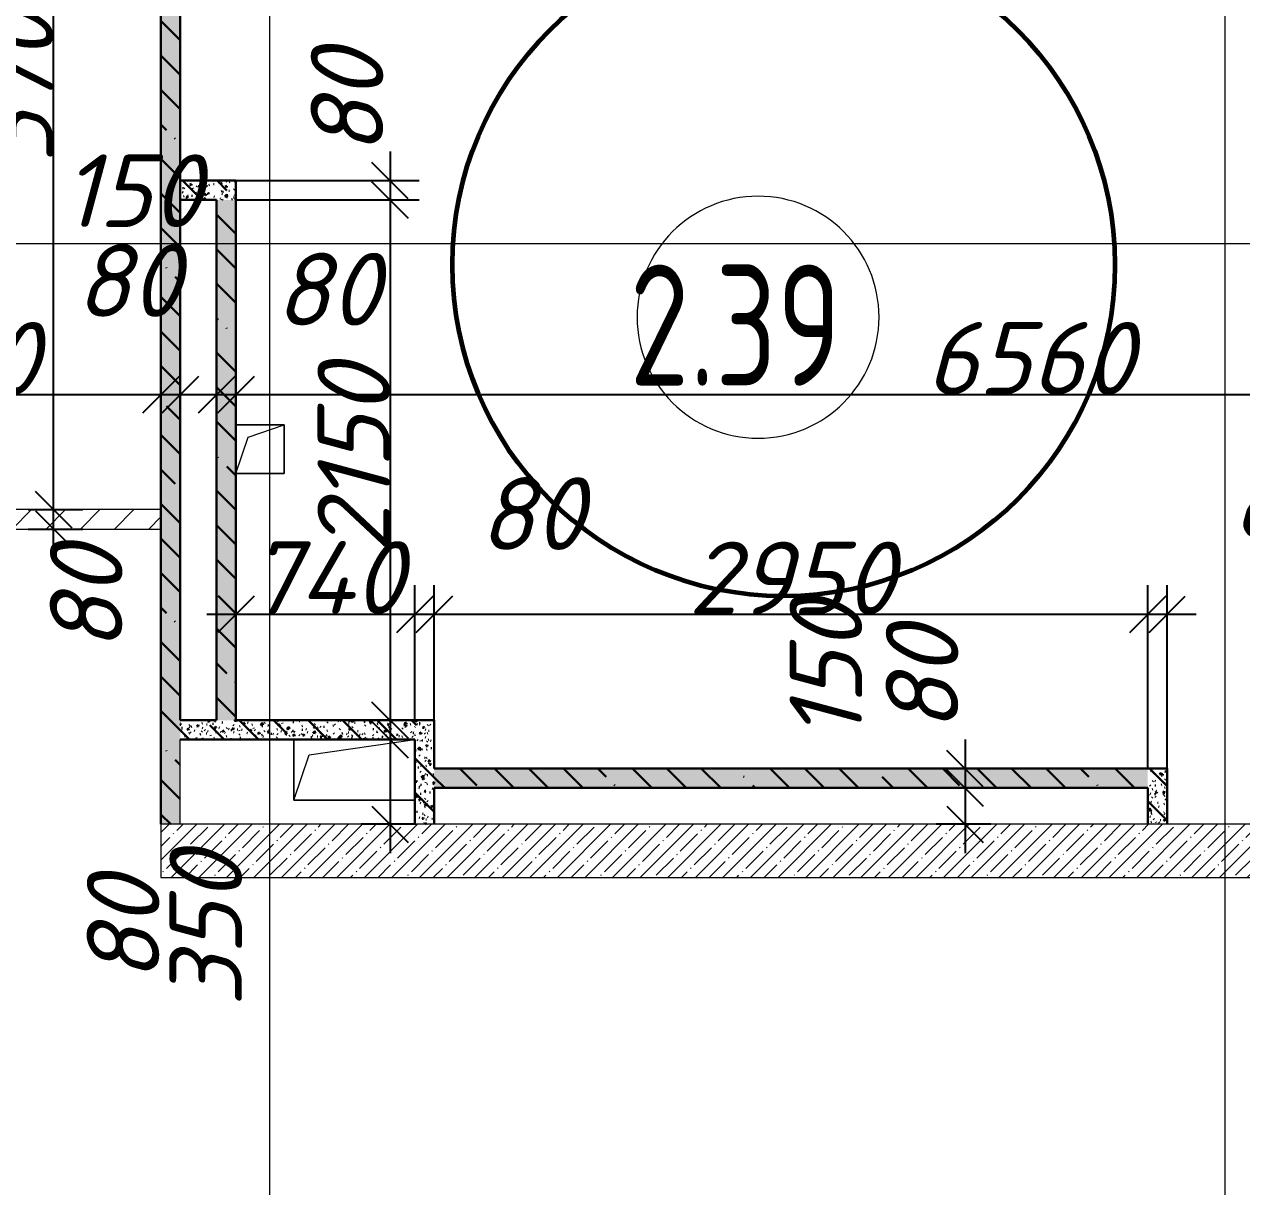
# Model space of a CAD drawing. Header units: millimetres. Extents: x 12986 to 523328, y -9759 to 30092.
# Drawn here: x 332742 to 337775, y 1137 to 5939 of the extents above; entities that cross this region are included whole.
import ezdxf

# ---------------------------------------------------------------- set-up
doc = ezdxf.new("R2010")
doc.units = ezdxf.units.MM
for name, color, linetype, lineweight in [('0) ПГП', 1, 'Continuous', 30), ('2) Расчет', 1, 'Continuous', 30), ('A-ANNO-DIMS', 7, 'Continuous', 9), ('A-AREA-IDEN', 7, 'Continuous', 9), ('A-FLOR', 7, 'Continuous', 9), ('A-GENM', 7, 'Continuous', 9), ('A-WALL-FNSH-4', 250, 'Continuous', 13), ('A-WALL-PATT-1', 7, 'Continuous', 5), ('A-WALL-PATT-3', 250, 'Continuous', 5), ('Оси-1', 7, 'Continuous', 20)]:
    doc.layers.add(name, color=color, linetype=linetype, lineweight=lineweight)
doc.layers.add('0)Допникки кружки', color=7, linetype='Continuous', plot=False)
doc.layers.add('A-WALL-3', color=7, linetype='Continuous', lineweight=5, true_color=0x000000)
doc.layers.add('A-WALL-FNSH-3', color=7, linetype='Continuous', lineweight=13, true_color=0x008000)
doc.styles.add('ISOCPEUR_I_2', font='isocpeui.ttf', dxfattribs={"height": 300})
doc.styles.add('СПДС', font='ГОСТ тип А.ttf', dxfattribs={"width": 0.9})
doc.dimstyles.new('ISO-2_0_0_9К_СРЕДНИЙ', dxfattribs={"dimscale": 304.8, "dimtxt": 199.196235, "dimasz": 0.492126, "dimexe": 0.393701, "dimexo": 0, "dimgap": 0, "dimtad": 1, "dimdec": 0, "dimzin": 0, "dimdsep": 46, "dimtxsty": 'ISOCPEUR_I_2', "dimblk1": 'OBLIQUE', "dimblk2": 'OBLIQUE', "dimsah": 1, "dimcen": 0.09, "dimdle": 0.393701, "dimazin": 0, "dimtfac": 1, "dimtdec": 4, "dimtix": 1, "dimtmove": 2, "dimatfit": 3, "dimfxl": 1, "dimtvp": 1, "dimtolj": 1, "dimtzin": 0, "dimarcsym": 2})
doc.dimstyles.new('ISO-2_0_0_9К_СРЕДНИЙ_2', dxfattribs={"dimscale": 304.8, "dimtxt": 199.196235, "dimasz": 0.492126, "dimexe": 0.393701, "dimexo": 0, "dimgap": 0, "dimtad": 1, "dimdec": 0, "dimzin": 0, "dimdsep": 46, "dimtxsty": 'ISOCPEUR_I_2', "dimblk1": 'OBLIQUE', "dimblk2": 'OBLIQUE', "dimsah": 1, "dimcen": 0.09, "dimdle": 0.393701, "dimazin": 0, "dimtfac": 1, "dimtdec": 4, "dimtix": 1, "dimtmove": 0, "dimatfit": 3, "dimfxl": 1, "dimtvp": 1, "dimtolj": 1, "dimtzin": 0, "dimarcsym": 2})
pattern_1 = [(50, (239096.85, -2765.93), (72.873764, -6.37607), [7.62, -83.82]), (355, (239096.85, -2765.93), (-14.09699, 76.422444), [6.096, -67.056]), (100.451, (239102.924, -2766.464), (58.776964, 70.04687), [6.476, -71.236]), (46.184, (239096.85, -2745.61), (108.43142, -16.81745), [11.43, -125.73]), (96.636, (239105.89, -2747.01), (94.961, 98.97089), [9.714, -106.854]), (351.184, (239096.85, -2745.61), (94.96227, 98.97018), [9.144, -100.584]), (21, (239107.01, -2750.69), (60.64565, -40.906537), [7.62, -83.82]), (326, (239107.01, -2750.69), (24.72083, 73.67493), [6.096, -67.056]), (71.451, (239112.065, -2754.1), (85.36689, 32.768737), [6.476, -71.236]), (37.5, (239096.85, -2765.933), (1.235525, 33.8224325), [3.353, -62.89, 3.353, -64.719, -67.31]), (37.5, (239096.85, -2765.933), (1.235525, 33.8224325), [-134.315, 3.353, -63.957]), (7.5, (239096.85, -2765.933), (26.728146, 40.072549), [3.353, -35.458, 3.353, -61.366, -25.654]), (7.5, (239096.85, -2765.933), (26.728146, 40.072549), [-103.53, 3.353, -22.301]), (327.5, (239074.194, -2765.933), (54.2363175, -2.292117), [3.353, -22.047, 3.353, -75.895, -105.156]), (327.5, (239074.194, -2765.933), (54.2363175, -2.292117), [-104.648, 3.353, -101.803]), (317.5, (239064.034, -2765.933), (59.25158, 10.17014), [3.353, -29.667, 3.353, -49.276, -74.676]), (317.5, (239064.034, -2765.933), (59.25158, 10.17014), [-85.649, 3.353, -71.323])]
pattern_2 = [(135, (239096.85, -2765.93), (-142.5612, -142.5612), []), (135, (239239.41, -2765.93), (-142.5612, -142.5612), [252.016, -50.403, 3.353, -47.05])]

# ---------------------------------------------------------------- blocks, each defined once
blk = doc.blocks.new('AR_Отверстие прямоугольное _в плите_ - AR_Отверстие прямоугольное _в плите_-V75-АР1_1_Кладочный план 2 этажа')
at = {"layer": 'A-GENM'}
for p, q in [((-250, 125), (-250, -125)), ((-187.5, 62.5), (250, 125)), ((-250, -125), (-187.5, 62.5)), ((-250, -125), (250, -125))]:
    blk.add_line(p, q, dxfattribs=at)
blk = doc.blocks.new('AR_Отверстие прямоугольное _в плите_ - AR_Отверстие прямоугольное _в плите_-V80-АР1_1_Кладочный план 2 этажа')
at = {"layer": 'A-GENM'}
for p, q in [((100, 100), (-100, 100)), ((-50, 50), (100, 100)), ((100, -100), (100, 100)), ((-100, -100), (-50, 50)), ((-100, -100), (100, -100))]:
    blk.add_line(p, q, dxfattribs=at)
blk = doc.blocks.new('_Oblique')
at = {"color": 0, "linetype": 'ByBlock', "lineweight": -2}
blk.add_line((-0.5, -0.5), (0.5, 0.5), dxfattribs=at)
blk = doc.blocks.new('*D2024')
at = {"layer": 'A-ANNO-DIMS', "color": 0, "lineweight": -2, "transparency": 16777216}
for p, q in [((331506.9, 4515.5), (331506.9, 4289.5)), ((333306.9, 4515.5), (333306.9, 4289.5)), ((331386.9, 4409.5), (333426.9, 4409.5))]:
    blk.add_line(p, q, dxfattribs=at)
at = {"layer": 'Defpoints', "color": 0, "transparency": 16777216}
for p in [(331506.9, 4515.5), (333306.9, 4515.5), (333306.9, 4409.5)]:
    blk.add_point(p, dxfattribs=at)
at = {"layer": 'A-ANNO-DIMS', "color": 0, "lineweight": -2, "transparency": 16777216, "xscale": 150, "yscale": 150, "zscale": 150, "rotation": 180}
blk.add_blockref('_Oblique', (331506.9, 4409.5), dxfattribs=at)
at = {"layer": 'A-ANNO-DIMS', "color": 0, "lineweight": -2, "transparency": 16777216, "xscale": 150, "yscale": 150, "zscale": 150}
blk.add_blockref('_Oblique', (333306.9, 4409.5), dxfattribs=at)
at = {"layer": 'A-ANNO-DIMS', "color": 0, "transparency": 16777216, "insert": (332406.9, 4559.5), "char_height": 300, "width": 560.814, "attachment_point": 5, "style": 'ISOCPEUR_I_2'}
blk.add_mtext('\\A1;1800', dxfattribs=at)
blk = doc.blocks.new('*D2025')
at = {"layer": 'A-ANNO-DIMS', "color": 0, "lineweight": -2, "transparency": 16777216}
for p, q in [((333306.9, 4515.5), (333306.9, 4289.5)), ((333386.9, 4515.5), (333386.9, 4289.5)), ((333186.9, 4409.5), (333506.9, 4409.5))]:
    blk.add_line(p, q, dxfattribs=at)
at = {"layer": 'Defpoints', "color": 0, "transparency": 16777216}
for p in [(333306.9, 4515.5), (333386.9, 4515.5), (333386.9, 4409.5)]:
    blk.add_point(p, dxfattribs=at)
at = {"layer": 'A-ANNO-DIMS', "color": 0, "lineweight": -2, "transparency": 16777216, "xscale": 150, "yscale": 150, "zscale": 150, "rotation": 180}
blk.add_blockref('_Oblique', (333306.9, 4409.5), dxfattribs=at)
at = {"layer": 'A-ANNO-DIMS', "color": 0, "lineweight": -2, "transparency": 16777216, "xscale": 150, "yscale": 150, "zscale": 150}
blk.add_blockref('_Oblique', (333386.9, 4409.5), dxfattribs=at)
at = {"layer": 'A-ANNO-DIMS', "color": 0, "transparency": 16777216, "insert": (332953.1, 5031.2), "char_height": 300, "width": 303.391, "attachment_point": 1, "line_spacing_factor": 1.149209, "style": 'ISOCPEUR_I_2'}
blk.add_mtext('\\A1;80', dxfattribs=at)
blk = doc.blocks.new('*D2026')
at = {"layer": 'A-ANNO-DIMS', "color": 0, "lineweight": -2, "transparency": 16777216}
for p, q in [((333386.9, 4515.5), (333386.9, 4289.5)), ((333536.9, 4515.5), (333536.9, 4289.5)), ((333266.9, 4409.5), (333656.9, 4409.5))]:
    blk.add_line(p, q, dxfattribs=at)
at = {"layer": 'Defpoints', "color": 0, "transparency": 16777216}
for p in [(333386.9, 4515.5), (333536.9, 4515.5), (333536.9, 4409.5)]:
    blk.add_point(p, dxfattribs=at)
at = {"layer": 'A-ANNO-DIMS', "color": 0, "lineweight": -2, "transparency": 16777216, "xscale": 150, "yscale": 150, "zscale": 150, "rotation": 180}
blk.add_blockref('_Oblique', (333386.9, 4409.5), dxfattribs=at)
at = {"layer": 'A-ANNO-DIMS', "color": 0, "lineweight": -2, "transparency": 16777216, "xscale": 150, "yscale": 150, "zscale": 150}
blk.add_blockref('_Oblique', (333536.9, 4409.5), dxfattribs=at)
at = {"layer": 'A-ANNO-DIMS', "color": 0, "transparency": 16777216, "insert": (332897.9, 5402.1), "char_height": 300, "width": 409.118, "attachment_point": 1, "line_spacing_factor": 1.149209, "style": 'ISOCPEUR_I_2'}
blk.add_mtext('\\A1;150', dxfattribs=at)
blk = doc.blocks.new('*D2027')
at = {"layer": 'A-ANNO-DIMS', "color": 0, "lineweight": -2, "transparency": 16777216}
for p, q in [((333536.9, 4515.5), (333536.9, 4289.5)), ((333616.9, 4515.5), (333616.9, 4289.5)), ((333416.9, 4409.5), (333736.9, 4409.5))]:
    blk.add_line(p, q, dxfattribs=at)
at = {"layer": 'Defpoints', "color": 0, "transparency": 16777216}
for p in [(333536.9, 4515.5), (333616.9, 4515.5), (333616.9, 4409.5)]:
    blk.add_point(p, dxfattribs=at)
at = {"layer": 'A-ANNO-DIMS', "color": 0, "lineweight": -2, "transparency": 16777216, "xscale": 150, "yscale": 150, "zscale": 150, "rotation": 180}
blk.add_blockref('_Oblique', (333536.9, 4409.5), dxfattribs=at)
at = {"layer": 'A-ANNO-DIMS', "color": 0, "lineweight": -2, "transparency": 16777216, "xscale": 150, "yscale": 150, "zscale": 150}
blk.add_blockref('_Oblique', (333616.9, 4409.5), dxfattribs=at)
at = {"layer": 'A-ANNO-DIMS', "color": 0, "transparency": 16777216, "insert": (333777.3, 4995.2), "char_height": 300, "width": 303.391, "attachment_point": 1, "line_spacing_factor": 1.149209, "style": 'ISOCPEUR_I_2'}
blk.add_mtext('\\A1;80', dxfattribs=at)
blk = doc.blocks.new('*D2028')
at = {"layer": 'A-ANNO-DIMS', "color": 0, "lineweight": -2, "transparency": 16777216}
for p, q in [((333616.9, 4515.5), (333616.9, 4289.5)), ((340176.9, 4515.5), (340176.9, 4289.5)), ((333496.9, 4409.5), (340296.9, 4409.5))]:
    blk.add_line(p, q, dxfattribs=at)
at = {"layer": 'Defpoints', "color": 0, "transparency": 16777216}
for p in [(333616.9, 4515.5), (340176.9, 4515.5), (340176.9, 4409.5)]:
    blk.add_point(p, dxfattribs=at)
at = {"layer": 'A-ANNO-DIMS', "color": 0, "lineweight": -2, "transparency": 16777216, "xscale": 150, "yscale": 150, "zscale": 150, "rotation": 180}
blk.add_blockref('_Oblique', (333616.9, 4409.5), dxfattribs=at)
at = {"layer": 'A-ANNO-DIMS', "color": 0, "lineweight": -2, "transparency": 16777216, "xscale": 150, "yscale": 150, "zscale": 150}
blk.add_blockref('_Oblique', (340176.9, 4409.5), dxfattribs=at)
at = {"layer": 'A-ANNO-DIMS', "color": 0, "transparency": 16777216, "insert": (336896.9, 4559.5), "char_height": 300, "width": 606.782, "attachment_point": 5, "style": 'ISOCPEUR_I_2'}
blk.add_mtext('\\A1;6560', dxfattribs=at)
blk = doc.blocks.new('*D2032')
at = {"layer": 'A-ANNO-DIMS', "color": 0, "lineweight": -2, "transparency": 16777216}
for p, q in [((333616.9, 3607.9), (333616.9, 3381.8)), ((334356.9, 3067.1), (334356.9, 3621.8)), ((333496.9, 3501.8), (334476.9, 3501.8))]:
    blk.add_line(p, q, dxfattribs=at)
at = {"layer": 'Defpoints', "color": 0, "transparency": 16777216}
for p in [(333616.9, 3607.9), (334356.9, 3501.8), (334356.9, 3067.1)]:
    blk.add_point(p, dxfattribs=at)
at = {"layer": 'A-ANNO-DIMS', "color": 0, "lineweight": -2, "transparency": 16777216, "xscale": 150, "yscale": 150, "zscale": 150, "rotation": 180}
blk.add_blockref('_Oblique', (333616.9, 3501.8), dxfattribs=at)
at = {"layer": 'A-ANNO-DIMS', "color": 0, "lineweight": -2, "transparency": 16777216, "xscale": 150, "yscale": 150, "zscale": 150}
blk.add_blockref('_Oblique', (334356.9, 3501.8), dxfattribs=at)
at = {"layer": 'A-ANNO-DIMS', "color": 0, "transparency": 16777216, "insert": (333986.9, 3653.7), "char_height": 300, "width": 473.474, "attachment_point": 5, "style": 'ISOCPEUR_I_2'}
blk.add_mtext('\\A1;740', dxfattribs=at)
blk = doc.blocks.new('*D2033')
at = {"layer": 'A-ANNO-DIMS', "color": 0, "lineweight": -2, "transparency": 16777216}
for p, q in [((334356.9, 3067.1), (334356.9, 3621.8)), ((334436.9, 3064.1), (334436.9, 3621.8)), ((334236.9, 3501.8), (334556.9, 3501.8))]:
    blk.add_line(p, q, dxfattribs=at)
at = {"layer": 'Defpoints', "color": 0, "transparency": 16777216}
for p in [(334436.9, 3501.8), (334356.9, 3067.1), (334436.9, 3064.1)]:
    blk.add_point(p, dxfattribs=at)
at = {"layer": 'A-ANNO-DIMS', "color": 0, "lineweight": -2, "transparency": 16777216, "xscale": 150, "yscale": 150, "zscale": 150, "rotation": 180}
blk.add_blockref('_Oblique', (334356.9, 3501.8), dxfattribs=at)
at = {"layer": 'A-ANNO-DIMS', "color": 0, "lineweight": -2, "transparency": 16777216, "xscale": 150, "yscale": 150, "zscale": 150}
blk.add_blockref('_Oblique', (334436.9, 3501.8), dxfattribs=at)
at = {"layer": 'A-ANNO-DIMS', "color": 0, "transparency": 16777216, "insert": (334621.1, 4067.8), "char_height": 300, "width": 303.391, "attachment_point": 1, "line_spacing_factor": 1.149209, "style": 'ISOCPEUR_I_2'}
blk.add_mtext('\\A1;80', dxfattribs=at)
blk = doc.blocks.new('*D2034')
at = {"layer": 'A-ANNO-DIMS', "color": 0, "lineweight": -2, "transparency": 16777216}
for p, q in [((334436.9, 3064.1), (334436.9, 3621.8)), ((337386.9, 2867.1), (337386.9, 3621.8)), ((334316.9, 3501.8), (337506.9, 3501.8))]:
    blk.add_line(p, q, dxfattribs=at)
at = {"layer": 'Defpoints', "color": 0, "transparency": 16777216}
for p in [(337386.9, 3501.8), (334436.9, 3064.1), (337386.9, 2867.1)]:
    blk.add_point(p, dxfattribs=at)
at = {"layer": 'A-ANNO-DIMS', "color": 0, "lineweight": -2, "transparency": 16777216, "xscale": 150, "yscale": 150, "zscale": 150, "rotation": 180}
blk.add_blockref('_Oblique', (334436.9, 3501.8), dxfattribs=at)
at = {"layer": 'A-ANNO-DIMS', "color": 0, "lineweight": -2, "transparency": 16777216, "xscale": 150, "yscale": 150, "zscale": 150}
blk.add_blockref('_Oblique', (337386.9, 3501.8), dxfattribs=at)
at = {"layer": 'A-ANNO-DIMS', "color": 0, "transparency": 16777216, "insert": (335911.9, 3651.8), "char_height": 300, "width": 606.782, "attachment_point": 5, "style": 'ISOCPEUR_I_2'}
blk.add_mtext('\\A1;2950', dxfattribs=at)
blk = doc.blocks.new('*D2035')
at = {"layer": 'A-ANNO-DIMS', "color": 0, "lineweight": -2, "transparency": 16777216}
for p, q in [((337386.9, 2867.1), (337386.9, 3621.8)), ((337466.9, 2864.1), (337466.9, 3621.8)), ((337266.9, 3501.8), (337586.9, 3501.8))]:
    blk.add_line(p, q, dxfattribs=at)
at = {"layer": 'Defpoints', "color": 0, "transparency": 16777216}
for p in [(337466.9, 3501.8), (337386.9, 2867.1), (337466.9, 2864.1)]:
    blk.add_point(p, dxfattribs=at)
at = {"layer": 'A-ANNO-DIMS', "color": 0, "lineweight": -2, "transparency": 16777216, "xscale": 150, "yscale": 150, "zscale": 150, "rotation": 180}
blk.add_blockref('_Oblique', (337386.9, 3501.8), dxfattribs=at)
at = {"layer": 'A-ANNO-DIMS', "color": 0, "lineweight": -2, "transparency": 16777216, "xscale": 150, "yscale": 150, "zscale": 150}
blk.add_blockref('_Oblique', (337466.9, 3501.8), dxfattribs=at)
at = {"layer": 'A-ANNO-DIMS', "color": 0, "transparency": 16777216, "insert": (337732, 4116.6), "char_height": 300, "width": 303.391, "attachment_point": 1, "line_spacing_factor": 1.149209, "style": 'ISOCPEUR_I_2'}
blk.add_mtext('\\A1;80', dxfattribs=at)
blk = doc.blocks.new('*D2036')
at = {"layer": 'A-ANNO-DIMS', "color": 0, "lineweight": -2, "transparency": 16777216}
for p, q in [((334254, 5414.1), (334254, 5094.1)), ((333616.9, 5294.1), (334374, 5294.1)), ((333619.9, 5214.1), (334374, 5214.1))]:
    blk.add_line(p, q, dxfattribs=at)
at = {"layer": 'Defpoints', "color": 0, "transparency": 16777216}
for p in [(333616.9, 5294.1), (333619.9, 5214.1), (334254, 5214.1)]:
    blk.add_point(p, dxfattribs=at)
at = {"layer": 'A-ANNO-DIMS', "color": 0, "lineweight": -2, "transparency": 16777216, "xscale": 150, "yscale": 150, "zscale": 150}
for p, rotation in [((334254, 5294.1), 90), ((334254, 5214.1), 270)]:
    blk.add_blockref('_Oblique', p, dxfattribs=dict(at, rotation=rotation))
at = {"layer": 'A-ANNO-DIMS', "color": 0, "transparency": 16777216, "insert": (333926, 5398.2), "char_height": 300, "width": 303.391, "attachment_point": 1, "rotation": 90, "line_spacing_factor": 1.149209, "style": 'ISOCPEUR_I_2'}
blk.add_mtext('\\A1;80', dxfattribs=at)
blk = doc.blocks.new('*D2037')
at = {"layer": 'A-ANNO-DIMS', "color": 0, "lineweight": -2, "transparency": 16777216}
for p, q in [((334254, 5334.1), (334254, 2944.1)), ((333619.9, 5214.1), (334374, 5214.1)), ((334357, 3064.1), (334134, 3064.1))]:
    blk.add_line(p, q, dxfattribs=at)
at = {"layer": 'Defpoints', "color": 0, "transparency": 16777216}
for p in [(333619.9, 5214.1), (334254, 3064.1), (334357, 3064.1)]:
    blk.add_point(p, dxfattribs=at)
at = {"layer": 'A-ANNO-DIMS', "color": 0, "lineweight": -2, "transparency": 16777216, "xscale": 150, "yscale": 150, "zscale": 150}
for p, rotation in [((334254, 5214.1), 90), ((334254, 3064.1), 270)]:
    blk.add_blockref('_Oblique', p, dxfattribs=dict(at, rotation=rotation))
at = {"layer": 'A-ANNO-DIMS', "color": 0, "transparency": 16777216, "insert": (334104, 4139.1), "char_height": 300, "width": 560.814, "attachment_point": 5, "rotation": 90, "style": 'ISOCPEUR_I_2'}
blk.add_mtext('\\A1;2150', dxfattribs=at)
blk = doc.blocks.new('*D2038')
at = {"layer": 'A-ANNO-DIMS', "color": 0, "lineweight": -2, "transparency": 16777216}
for p, q in [((334254, 3184.1), (334254, 2864.1)), ((334357, 3064.1), (334134, 3064.1)), ((334357, 2984.1), (334134, 2984.1))]:
    blk.add_line(p, q, dxfattribs=at)
at = {"layer": 'Defpoints', "color": 0, "transparency": 16777216}
for p in [(334357, 3064.1), (334254, 2984.1), (334357, 2984.1)]:
    blk.add_point(p, dxfattribs=at)
at = {"layer": 'A-ANNO-DIMS', "color": 0, "lineweight": -2, "transparency": 16777216, "xscale": 150, "yscale": 150, "zscale": 150}
for p, rotation in [((334254, 3064.1), 90), ((334254, 2984.1), 270)]:
    blk.add_blockref('_Oblique', p, dxfattribs=dict(at, rotation=rotation))
at = {"layer": 'A-ANNO-DIMS', "color": 0, "transparency": 16777216, "insert": (333000.4, 1981.4), "char_height": 300, "width": 303.391, "attachment_point": 1, "rotation": 90, "line_spacing_factor": 1.149209, "style": 'ISOCPEUR_I_2'}
blk.add_mtext('\\A1;80', dxfattribs=at)
blk = doc.blocks.new('*D2039')
at = {"layer": 'A-ANNO-DIMS', "color": 0, "lineweight": -2, "transparency": 16777216}
for p, q in [((334254, 3104.1), (334254, 2514.1)), ((334357, 2984.1), (334134, 2984.1)), ((334360, 2634.1), (334134, 2634.1))]:
    blk.add_line(p, q, dxfattribs=at)
at = {"layer": 'Defpoints', "color": 0, "transparency": 16777216}
for p in [(334357, 2984.1), (334254, 2634.1), (334360, 2634.1)]:
    blk.add_point(p, dxfattribs=at)
at = {"layer": 'A-ANNO-DIMS', "color": 0, "lineweight": -2, "transparency": 16777216, "xscale": 150, "yscale": 150, "zscale": 150}
for p, rotation in [((334254, 2984.1), 90), ((334254, 2634.1), 270)]:
    blk.add_blockref('_Oblique', p, dxfattribs=dict(at, rotation=rotation))
at = {"layer": 'A-ANNO-DIMS', "color": 0, "transparency": 16777216, "insert": (333341.8, 1880.2), "char_height": 300, "width": 455.087, "attachment_point": 1, "rotation": 90, "line_spacing_factor": 1.149209, "style": 'ISOCPEUR_I_2'}
blk.add_mtext('\\A1;350', dxfattribs=at)
blk = doc.blocks.new('*D2530')
at = {"layer": 'A-ANNO-DIMS', "color": 0, "lineweight": -2, "transparency": 16777216}
for p, q in [((336631.6, 2984.1), (336631.6, 2664.1)), ((336737.7, 2864.1), (336511.6, 2864.1)), ((336737.7, 2784.1), (336511.6, 2784.1))]:
    blk.add_line(p, q, dxfattribs=at)
at = {"layer": 'Defpoints', "color": 0, "transparency": 16777216}
for p in [(336737.7, 2864.1), (336631.6, 2784.1), (336737.7, 2784.1)]:
    blk.add_point(p, dxfattribs=at)
at = {"layer": 'A-ANNO-DIMS', "color": 0, "lineweight": -2, "transparency": 16777216, "xscale": 150, "yscale": 150, "zscale": 150}
for p, rotation in [((336631.6, 2864.1), 90), ((336631.6, 2784.1), 270)]:
    blk.add_blockref('_Oblique', p, dxfattribs=dict(at, rotation=rotation))
at = {"layer": 'A-ANNO-DIMS', "color": 0, "transparency": 16777216, "insert": (336303.6, 3014.4), "char_height": 300, "width": 303.391, "attachment_point": 1, "rotation": 90, "line_spacing_factor": 1.149209, "style": 'ISOCPEUR_I_2'}
blk.add_mtext('\\A1;80', dxfattribs=at)
blk = doc.blocks.new('*D2531')
at = {"layer": 'A-ANNO-DIMS', "color": 0, "lineweight": -2, "transparency": 16777216}
for p, q in [((336631.6, 2904.1), (336631.6, 2514.1)), ((336737.7, 2784.1), (336511.6, 2784.1)), ((336737.7, 2634.1), (336511.6, 2634.1))]:
    blk.add_line(p, q, dxfattribs=at)
at = {"layer": 'Defpoints', "color": 0, "transparency": 16777216}
for p in [(336737.7, 2784.1), (336631.6, 2634.1), (336737.7, 2634.1)]:
    blk.add_point(p, dxfattribs=at)
at = {"layer": 'A-ANNO-DIMS', "color": 0, "lineweight": -2, "transparency": 16777216, "xscale": 150, "yscale": 150, "zscale": 150}
for p, rotation in [((336631.6, 2784.1), 90), ((336631.6, 2634.1), 270)]:
    blk.add_blockref('_Oblique', p, dxfattribs=dict(at, rotation=rotation))
at = {"layer": 'A-ANNO-DIMS', "color": 0, "transparency": 16777216, "insert": (335905.5, 2978.5), "char_height": 300, "width": 409.118, "attachment_point": 1, "rotation": 90, "line_spacing_factor": 1.149209, "style": 'ISOCPEUR_I_2'}
blk.add_mtext('\\A1;150', dxfattribs=at)
blk = doc.blocks.new('*D2538')
at = {"layer": 'A-ANNO-DIMS', "color": 0, "lineweight": -2, "transparency": 16777216}
for p, q in [((332863.2, 3734.1), (332863.2, 4054.1)), ((332757.2, 3934.1), (332983.2, 3934.1)), ((332757.2, 3854.1), (332983.2, 3854.1))]:
    blk.add_line(p, q, dxfattribs=at)
at = {"layer": 'Defpoints', "color": 0, "transparency": 16777216}
for p in [(332757.2, 3934.1), (332863.2, 3934.1), (332757.2, 3854.1)]:
    blk.add_point(p, dxfattribs=at)
at = {"layer": 'A-ANNO-DIMS', "color": 0, "lineweight": -2, "transparency": 16777216, "xscale": 150, "yscale": 150, "zscale": 150}
for p, rotation in [((332863.2, 3934.1), 90), ((332863.2, 3854.1), 270)]:
    blk.add_blockref('_Oblique', p, dxfattribs=dict(at, rotation=rotation))
at = {"layer": 'A-ANNO-DIMS', "color": 0, "transparency": 16777216, "insert": (332847.7, 3347.5), "char_height": 300, "width": 303.391, "attachment_point": 1, "rotation": 90, "line_spacing_factor": 1.149209, "style": 'ISOCPEUR_I_2'}
blk.add_mtext('\\A1;80', dxfattribs=at)
blk = doc.blocks.new('*D2539')
at = {"layer": 'A-ANNO-DIMS', "color": 0, "lineweight": -2, "transparency": 16777216}
for p, q in [((332863.2, 3814.1), (332863.2, 7754.1)), ((332757.2, 7634.1), (332983.2, 7634.1)), ((332757.2, 3934.1), (332983.2, 3934.1))]:
    blk.add_line(p, q, dxfattribs=at)
at = {"layer": 'Defpoints', "color": 0, "transparency": 16777216}
for p in [(332757.2, 7634.1), (332863.2, 7634.1), (332757.2, 3934.1)]:
    blk.add_point(p, dxfattribs=at)
at = {"layer": 'A-ANNO-DIMS', "color": 0, "lineweight": -2, "transparency": 16777216, "xscale": 150, "yscale": 150, "zscale": 150}
for p, rotation in [((332863.2, 7634.1), 90), ((332863.2, 3934.1), 270)]:
    blk.add_blockref('_Oblique', p, dxfattribs=dict(at, rotation=rotation))
at = {"layer": 'A-ANNO-DIMS', "color": 0, "transparency": 16777216, "insert": (332711.3, 5784.1), "char_height": 300, "width": 606.782, "attachment_point": 5, "rotation": 90, "style": 'ISOCPEUR_I_2'}
blk.add_mtext('\\A1;3700', dxfattribs=at)
blk = doc.blocks.new('Марка_Помещения - Номер-25198446-Объем проектирования 2 этажа')
at = {"layer": 'A-AREA-IDEN'}
for start, end in [(360, 180), (180, 360)]:
    blk.add_arc((0, 0), 2.5, start, end, dxfattribs=at)

msp = doc.modelspace()

# ---------------------------------------------------------------- hatches: boundary and pattern name
at = {"layer": '0) ПГП'}
h = msp.add_hatch(dxfattribs=at)
h.set_pattern_fill('FP_25', color=256, style=0, pattern_type=2)
h.set_pattern_definition(pattern_1)
h.paths.add_polyline_path([(333306.85081, 2634.06731), (333386.85081, 2634.06731), (333386.85081, 7614.06731), (333306.85081, 7614.06731), (333306.85081, 3767.92962)], flags=0)
h = msp.add_hatch(dxfattribs=at)
h.set_pattern_fill('FP_26', color=256, style=0, pattern_type=2)
h.set_pattern_definition(pattern_2)
h.paths.add_polyline_path([(333306.85081, 2634.06731), (333386.85081, 2634.06731), (333386.85081, 7614.06731), (333306.85081, 7614.06731), (333306.85081, 3767.92962)], flags=0)
h = msp.add_hatch(dxfattribs=at)
h.set_pattern_fill('FP_25', color=256, style=0, pattern_type=2)
h.set_pattern_definition(pattern_1)
h.paths.add_polyline_path([(333616.85087, 5214.06731), (333616.85087, 5294.06731), (333386.85081, 5294.06731), (333386.85081, 5214.06731), (333536.85087, 5214.06731)], flags=0)
h = msp.add_hatch(dxfattribs=at)
h.set_pattern_fill('FP_26', color=256, style=0, pattern_type=2)
h.set_pattern_definition(pattern_2)
h.paths.add_polyline_path([(333616.85087, 5214.06731), (333616.85087, 5294.06731), (333386.85081, 5294.06731), (333386.85081, 5214.06731), (333536.85087, 5214.06731)], flags=0)
h = msp.add_hatch(dxfattribs=at)
h.set_pattern_fill('FP_25', color=256, style=0, pattern_type=2)
h.set_pattern_definition(pattern_1)
h.paths.add_polyline_path([(333536.85087, 3064.06731), (333616.85087, 3064.06731), (333616.85087, 5214.06731), (333536.85087, 5214.06731), (333536.85087, 3767.92962)], flags=0)
h = msp.add_hatch(dxfattribs=at)
h.set_pattern_fill('FP_26', color=256, style=0, pattern_type=2)
h.set_pattern_definition(pattern_2)
h.paths.add_polyline_path([(333536.85087, 3064.06731), (333616.85087, 3064.06731), (333616.85087, 5214.06731), (333536.85087, 5214.06731), (333536.85087, 3767.92962)], flags=0)
h = msp.add_hatch(dxfattribs=at)
h.set_pattern_fill('FP_25', color=256, style=0, pattern_type=2)
h.set_pattern_definition(pattern_1)
h.paths.add_polyline_path([(333386.85081, 2984.06731), (334356.85087, 2984.06731), (334356.85087, 3064.06731), (333386.85081, 3064.06731)], flags=0)
h = msp.add_hatch(dxfattribs=at)
h.set_pattern_fill('FP_26', color=256, style=0, pattern_type=2)
h.set_pattern_definition(pattern_2)
h.paths.add_polyline_path([(333386.85081, 2984.06731), (334356.85087, 2984.06731), (334356.85087, 3064.06731), (333386.85081, 3064.06731)], flags=0)
h = msp.add_hatch(dxfattribs=at)
h.set_pattern_fill('FP_25', color=256, style=0, pattern_type=2)
h.set_pattern_definition(pattern_1)
h.paths.add_polyline_path([(334436.85087, 2634.06731), (334436.85087, 3064.06731), (334356.85087, 3064.06731), (334356.85087, 2634.06731)], flags=0)
h = msp.add_hatch(dxfattribs=at)
h.set_pattern_fill('FP_26', color=256, style=0, pattern_type=2)
h.set_pattern_definition(pattern_2)
h.paths.add_polyline_path([(334436.85087, 2634.06731), (334436.85087, 3064.06731), (334356.85087, 3064.06731), (334356.85087, 2634.06731)], flags=0)
h = msp.add_hatch(dxfattribs=at)
h.set_pattern_fill('FP_25', color=256, style=0, pattern_type=2)
h.set_pattern_definition(pattern_1)
h.paths.add_polyline_path([(334436.85087, 2784.06727), (337386.85087, 2784.06727), (337386.85087, 2864.06727), (334436.85087, 2864.06727)], flags=0)
h = msp.add_hatch(dxfattribs=at)
h.set_pattern_fill('FP_26', color=256, style=0, pattern_type=2)
h.set_pattern_definition(pattern_2)
h.paths.add_polyline_path([(334436.85087, 2784.06727), (337386.85087, 2784.06727), (337386.85087, 2864.06727), (334436.85087, 2864.06727)], flags=0)
h = msp.add_hatch(dxfattribs=at)
h.set_pattern_fill('FP_25', color=256, style=0, pattern_type=2)
h.set_pattern_definition(pattern_1)
h.paths.add_polyline_path([(337466.85087, 2634.06731), (337466.85087, 2864.06727), (337386.85087, 2864.06727), (337386.85087, 2634.06731)], flags=0)
h = msp.add_hatch(dxfattribs=at)
h.set_pattern_fill('FP_26', color=256, style=0, pattern_type=2)
h.set_pattern_definition(pattern_2)
h.paths.add_polyline_path([(337466.85087, 2634.06731), (337466.85087, 2864.06727), (337386.85087, 2864.06727), (337386.85087, 2634.06731)], flags=0)
at = {"layer": 'A-WALL-PATT-1'}
h = msp.add_hatch(dxfattribs=at)
h.set_pattern_fill('FP_7', color=256, style=0, pattern_type=2)
h.set_pattern_definition([(45, (239096.85, -2765.93), (-57.024626, 57.024626), []), (45, (239153.876, -2765.93), (-57.024626, 57.024626), [100.806, -20.161, 3.353, -16.808])])
h.paths.add_polyline_path([(335529.97581, 2414.06731), (338816.85081, 2414.06731), (338816.85081, 2634.06731), (333306.85081, 2634.06731), (333306.85081, 2414.06731)], flags=0)
h.paths.add_polyline_path([(340706.85081, 2414.06731), (340706.85081, 2634.06731), (339866.85081, 2634.06731), (339866.85081, 2414.06731)], flags=0)
at = {"layer": 'A-WALL-PATT-3'}
h = msp.add_hatch(dxfattribs=at)
h.set_pattern_fill('FP_24', color=256, style=0, pattern_type=2)
h.set_pattern_definition([(45, (239096.85, -2765.93), (-70.71068, 70.71068), [])])
h.paths.add_polyline_path([(333306.85081, 3854.06732), (333306.85081, 3934.06732), (332546.85081, 3934.06732), (332546.85081, 3926.66732), (332511.35081, 3926.66732), (332511.35081, 3861.46732), (332546.85081, 3861.46732), (332546.85081, 3854.06732)], flags=0)
h.paths.add_polyline_path([(331126.85081, 3854.06732), (331516.85081, 3854.06732), (331516.85081, 3861.46732), (331552.35081, 3861.46732), (331552.35081, 3926.66732), (331516.85081, 3926.66732), (331516.85081, 3934.06732), (331126.85081, 3934.06732)], flags=0)

# ---------------------------------------------------------------- linework, layer by layer
at = {"layer": '0) ПГП'}
for p, q in [((333386.85081, 3064.06731), (333386.85081, 7234.06731)), ((333616.85087, 5294.06731), (333386.85081, 5294.06731)), ((333536.85087, 5214.06731), (333536.85087, 3064.06731)), ((333536.85087, 3064.06731), (333386.85081, 3064.06731)), ((334436.85087, 3064.06731), (333616.85087, 3064.06731)), ((334436.85087, 2864.06727), (334436.85087, 3064.06731)), ((337466.85087, 2864.06727), (334436.85087, 2864.06727)), ((334436.85087, 2634.06731), (334436.85087, 2784.06727)), ((337386.85087, 2784.06727), (337386.85087, 2634.06731))]:
    msp.add_line(p, q, dxfattribs=at)
at = {"layer": '0)Допникки кружки', "color": 6, "lineweight": 60}
msp.add_circle((335881.2365, 4946.18405), 1369.38563, dxfattribs=at)
at = {"layer": '2) Расчет'}
for p, q in [((333306.85081, 7614.06731), (333306.85081, 2634.06731)), ((333616.85087, 3064.06731), (333616.85087, 5294.06731)), ((333386.85081, 5214.06731), (333536.85087, 5214.06731)), ((333386.85081, 2984.06731), (334356.85087, 2984.06731)), ((334356.85087, 2984.06731), (334356.85087, 2634.06731)), ((337466.85087, 2634.06731), (337466.85087, 2864.06727)), ((334436.85087, 2784.06727), (337386.85087, 2784.06727))]:
    msp.add_line(p, q, dxfattribs=at)
at = {"layer": 'A-FLOR'}
for p, q in [((333616.85087, 4284.0673), (333816.85087, 4284.0673)), ((333816.85087, 4284.0673), (333816.85087, 4084.0673)), ((333816.85087, 4084.0673), (333616.85087, 4084.0673)), ((333856.85087, 2734.06748), (333856.85087, 2984.06731)), ((334356.85087, 2734.06748), (333856.85087, 2734.06748))]:
    msp.add_line(p, q, dxfattribs=at)
at = {"layer": 'A-WALL-3'}
for p, q in [((338816.85081, 2634.06731), (333306.85081, 2634.06731)), ((333306.85081, 2634.06731), (333306.85081, 2414.06731)), ((333306.85081, 2414.06731), (338816.85081, 2414.06731))]:
    msp.add_line(p, q, dxfattribs=at)
at = {"layer": 'A-WALL-FNSH-3'}
for p, q in [((333306.85081, 3934.06732), (332546.85081, 3934.06732)), ((332546.85081, 3854.06732), (333306.85081, 3854.06732))]:
    msp.add_line(p, q, dxfattribs=at)
at = {"layer": 'A-WALL-FNSH-4'}
msp.add_line((333386.85081, 2634.06731), (333386.85081, 2984.06731), dxfattribs=at)
at = {"layer": 'Оси-1'}
for p, q in [((333756.85078, -6915.9327), (333756.85078, 25871.01046)), ((337706.85078, -6915.9327), (337706.85078, 25871.01046)), ((234936.85079, 5034.0673), (365048.47884, 5034.0673))]:
    msp.add_line(p, q, dxfattribs=at)

# ---------------------------------------------------------------- block references
at = {"layer": '0) ПГП'}
msp.add_blockref('AR_Отверстие прямоугольное _в плите_ - AR_Отверстие прямоугольное _в плите_-V75-АР1_1_Кладочный план 2 этажа', (334106.85087, 2859.06748), dxfattribs=at)
at = {"layer": 'A-AREA-IDEN', "xscale": 199.9999999999999, "yscale": 199.9999999999999, "zscale": 199.9999999999999}
msp.add_blockref('Марка_Помещения - Номер-25198446-Объем проектирования 2 этажа', (335775.59042, 4729.31895), dxfattribs=at)
at = {"layer": 'A-GENM'}
msp.add_blockref('AR_Отверстие прямоугольное _в плите_ - AR_Отверстие прямоугольное _в плите_-V80-АР1_1_Кладочный план 2 этажа', (333716.85087, 4184.0673), dxfattribs=at)

# ---------------------------------------------------------------- texts
at = {"layer": 'A-AREA-IDEN', "insert": (335244.12412, 4946.43755), "char_height": 500, "width": 1327.5945, "attachment_point": 1, "style": 'СПДС'}
msp.add_mtext('2.39', dxfattribs=at)

# ---------------------------------------------------------------- dimensions: what is measured, and where the dimension line sits
at = {"layer": 'A-ANNO-DIMS'}
for base, p1, p2, override, picture, middle in [((332863.24583, 7634.06731), (332757.17981, 3934.06732), (332757.17981, 7634.06731), {"dimpost": '<>', "dimfxl": 3699.999991}, '*D2539', (332711.31401, 5784.06731)), ((334253.96656, 3064.06731), (333619.89887, 5214.06731), (334356.98457, 3064.06731), {"dimpost": '<>', "dimfxl": 2272.838607}, '*D2037', (334103.96656, 4139.06731))]:
    dim = msp.add_linear_dim(base=base, p1=p1, p2=p2, angle=90, dimstyle='ISO-2_0_0_9К_СРЕДНИЙ_2', override=override, dxfattribs=at)
    dim.commit()
    dim.dimension.update_dxf_attribs({"geometry": picture, "text_midpoint": middle})
for base, p1, p2, override, picture, middle in [((334253.96656, 5214.06731), (333616.85087, 5294.06731), (333619.89887, 5214.06731), {"dimpost": '<>', "dimfxl": 80.058043}, '*D2036', (334126.00874, 5549.88069)), ((332863.24583, 3934.06732), (332757.17981, 3854.06732), (332757.17981, 3934.06732), {"dimpost": '<>', "dimfxl": 80}, '*D2538', (333047.74585, 3499.21173)), ((336631.59011, 2634.06731), (336737.65613, 2784.06727), (336737.65613, 2634.06731), {"dimpost": '<>', "dimfxl": 149.999958}, '*D2531', (336105.45644, 3183.01738)), ((336631.59011, 2784.06727), (336737.65613, 2864.06727), (336737.65613, 2784.06727), {"dimpost": '<>', "dimfxl": 80}, '*D2530', (336503.6323, 3166.08748)), ((334253.96656, 2984.06731), (334356.98457, 3064.06731), (334356.98457, 2984.06731), {"dimpost": '<>', "dimfxl": 80}, '*D2038', (333200.43896, 2133.07569)), ((334253.96656, 2634.06731), (334356.98457, 2984.06731), (334360.03257, 2634.06731), {"dimpost": '<>', "dimfxl": 350.013272}, '*D2039', (333541.77633, 2107.79061))]:
    dim = msp.add_linear_dim(base=base, p1=p1, p2=p2, angle=90, dimstyle='ISO-2_0_0_9К_СРЕДНИЙ', override=override, dxfattribs=at)
    dim.commit()
    dim.dimension.update_dxf_attribs({"geometry": picture, "text_midpoint": middle, "dimtype": 160, "text_rotation": 90})
for base, p1, p2, override, picture, middle in [((333536.85087, 4409.4723), (333386.85081, 4515.53832), (333536.85087, 4515.53832), {"dimpost": '<>', "dimfxl": 150.00006}, '*D2026', (333102.48139, 5202.0581)), ((333386.85081, 4409.4723), (333306.85081, 4515.53832), (333386.85081, 4515.53832), {"dimpost": '<>', "dimfxl": 80}, '*D2025', (333104.78546, 4831.18711)), ((333616.85087, 4409.4723), (333536.85087, 4515.53832), (333616.85087, 4515.53832), {"dimpost": '<>', "dimfxl": 80}, '*D2027', (333929.03144, 4795.18606)), ((337466.85087, 3501.79842), (337386.85087, 2867.11527), (337466.85087, 2864.06727), {"dimpost": '<>', "dimfxl": 80.058043}, '*D2035', (337883.68268, 3916.60002)), ((334436.85087, 3501.79842), (334356.85087, 3067.11531), (334436.85087, 3064.06731), {"dimpost": '<>', "dimfxl": 80.058043}, '*D2033', (334772.82638, 3867.75186))]:
    dim = msp.add_linear_dim(base=base, p1=p1, p2=p2, dimstyle='ISO-2_0_0_9К_СРЕДНИЙ', override=override, dxfattribs=at)
    dim.commit()
    dim.dimension.update_dxf_attribs({"geometry": picture, "text_midpoint": middle, "dimtype": 160})
for base, p1, p2, override, picture, middle in [((333306.85081, 4409.4723), (331506.85081, 4515.53832), (333306.85081, 4515.53832), {"dimpost": '<>', "dimfxl": 1800}, '*D2024', (332406.85081, 4559.4723)), ((340176.85087, 4409.4723), (333616.85087, 4515.53832), (340176.85087, 4515.53832), {"dimpost": '<>', "dimfxl": 6560}, '*D2028', (336896.85087, 4559.4723)), ((334356.85087, 3501.79842), (333616.85087, 3607.86444), (334356.85087, 3067.11531), {"dimpost": '<>', "dimfxl": 916.520391}, '*D2032', (333986.85087, 3653.73024)), ((337386.85087, 3501.79842), (334436.85087, 3064.06731), (337386.85087, 2867.11527), {"dimpost": '<>', "dimfxl": 2956.567284}, '*D2034', (335911.85087, 3651.79842))]:
    dim = msp.add_linear_dim(base=base, p1=p1, p2=p2, dimstyle='ISO-2_0_0_9К_СРЕДНИЙ_2', override=override, dxfattribs=at)
    dim.commit()
    dim.dimension.update_dxf_attribs({"geometry": picture, "text_midpoint": middle})

doc.saveas('drawing.dxf')
